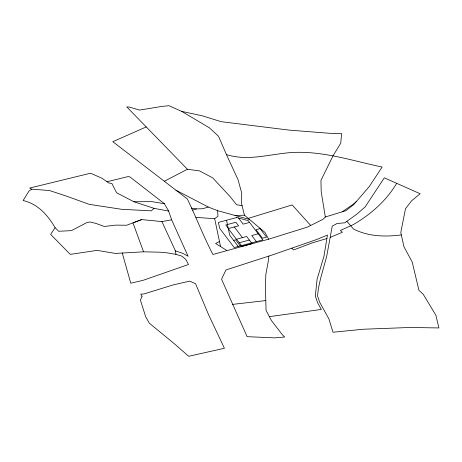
<?xml version="1.0" encoding="UTF-8"?>
<svg xmlns="http://www.w3.org/2000/svg" width="462" height="462" viewBox="0 0 462 462"><rect width="100%" height="100%" fill="white"/><g stroke="black" fill="none" stroke-linecap="round" stroke-linejoin="round"><path stroke-width="0.69" d="M268.832 256.075L268.48 260.198L265.846 274.411L265.402 286.85L266.077 310.406L271.379 320.507L282.444 334.817L284.684 337.012L274.757 337.872L247.118 336.671L221.552 279.21L225.97 269.964L272.724 254.81L316.944 239.42L327.46 235.054L323.943 256.393L317.117 279.088L315.315 296.05L317.613 302.749L321.315 309.436L269.358 316.661M330.168 237.381L332.236 226.12L337.029 223.521L344.756 222.817L356.525 214.403L365.119 206.941L384.309 177.824L420.189 193.751L411.763 200.623L405.486 208.76L400.791 232.53L403.973 246.783L412.208 261.989L418.924 290.275L423.204 294.248L435.862 315.176L438.9 327.945L410.019 327.477L363.178 329.244L332.998 332.242L328.88 318.849L319.756 302.408L317.556 295.992L318.347 288.669L320.484 278.933L326.669 256.445L330.168 237.381L342.4 232.299L340.39 230.428L353.442 224.538A194.791 127.021 8.5 0 0 375.184 208.916A194.427 126.784 8.5 0 0 396.281 184.009L396.662 183.304M55.076 227.679L58.68 231.266L71.414 230.642L86.677 222.672L89.894 221.979L95.957 223.412L104.256 226.478L115.841 225.115L126.652 225.242L141.713 219.583L161.925 221.581L175.416 250.866L183.085 253.459L188.08 256.283L171.645 219.808L168.647 211.076L154.048 208.333L151.369 210.828L121.76 209.326L89.166 204.337L65.304 195.715L49.44 190.529L31.693 189.183L28.956 191.153L23.1 200.537C37.572 203.725 47.996 215.269 55.076 227.679L50.67 234.384L70.282 254.377L97.049 250.375L115.442 253.43L143.543 251.807L159.968 252.2L167.446 252.899L175.93 254.348L181.878 256.156L185.736 259.326L188.508 264.495L143.128 280.318L130.781 283.206L122.245 252.968M268.647 239.189L265.015 232.461L244.462 215.205L242.053 205.654L236.619 204.753L230.174 196.691L212.699 177.876L199.549 170.894L187.422 169.248L126.75 106.901L129.354 107.086L139.495 110.083L162.11 106.376L168.988 105.717L181.705 111.382L209.355 127.778L218.514 136.261L226.415 154.568C247.459 161.342 269.19 154.296 290.431 152.61C321.743 150.387 351.9 160.712 382.143 167.036L369.23 186.608L353.678 204.66L345.871 210.678L325.329 217.007L322.926 219.363L307.397 227.108L268.647 239.189L212.878 254.487C203.528 236.359 196.159 217.331 187.399 198.995L112.797 141.684L146.24 126.935M356.346 201.565L352.951 204.412L342.215 211.804M195.923 217.394L214.668 218.682L217.948 216.251L217.642 210.689L208.247 207.028L175.941 190.2M164.339 181.283L187.422 169.248M219.479 241.528L215.587 243.462L226.761 250.41M141.713 219.583L132.969 222.869L143.543 251.807M192.752 210.175L196.379 208.911L202.749 208.714L208.247 207.028M248.25 218.382L292.175 204.932L310.695 225.468M326.894 238.519L312.179 242.914L293.561 249.977L291.851 248.152M249.572 222.418L243.133 224.145L238.479 217.995M233.605 240.39L235.632 239.847L240.246 245.94M258.189 233.801L251.755 235.528L256.37 241.62M239.264 242.758L249.341 240.055M107.011 181.751L128.309 176.519L129.984 176.981L164.385 203.696L168.647 211.076M161.925 221.581L171.645 219.808M232.605 304.383L265.633 300.595M401.322 234.915C385.169 236.983 368.312 236.625 353.517 229.013L346.933 221.437M244.462 215.205L234.939 215.448M31.693 189.183L29.649 188.063L90.535 173.221L101.871 178.188L108.813 183.004L111.856 183.443L116.603 192.77L133.916 201.755L151.998 201.657L164.385 203.696M191.332 208.131L196.379 208.911M181.705 111.382L202.2 115.8L221.165 121.673L288.744 130.065L330.919 133.403L341.603 133.576L340.748 143.197L333.038 155.792L320.957 180.382L321.188 191.563L325.329 217.007M217.642 210.689L249.532 219.462M133.916 201.755L154.048 208.333M234.35 226.958L242.429 237.63M228.488 228.528L225.797 224.971L235.874 222.274L238.565 225.831L228.297 228.58L236.382 239.252L246.65 236.498L252.038 243.613L241.955 246.315L236.573 239.201M238.225 246.483L229.701 235.227L226.547 220.253M226.415 154.568L237.976 179.516L241.73 193.07L241.516 203.049L242.053 205.654M214.668 218.682L220.53 246.535M175.416 250.866L175.93 254.348M142.059 296.229L140.425 300.138L145.657 316.678L149.307 323.163L174.417 343.797L188.692 356.283L224.417 348.273L208.535 314.622L195.542 283.674L189.616 281.139L173.181 284.915L143.913 293.965L140.76 294.127L142.059 296.229M236.758 217.521L218.422 222.43L219.669 228.344L234.222 247.557L262.809 239.899L248.256 220.68L236.758 217.521M260.077 228.621L256.046 229.701L262.514 238.242L266.545 237.162L260.077 228.621"/></g></svg>
